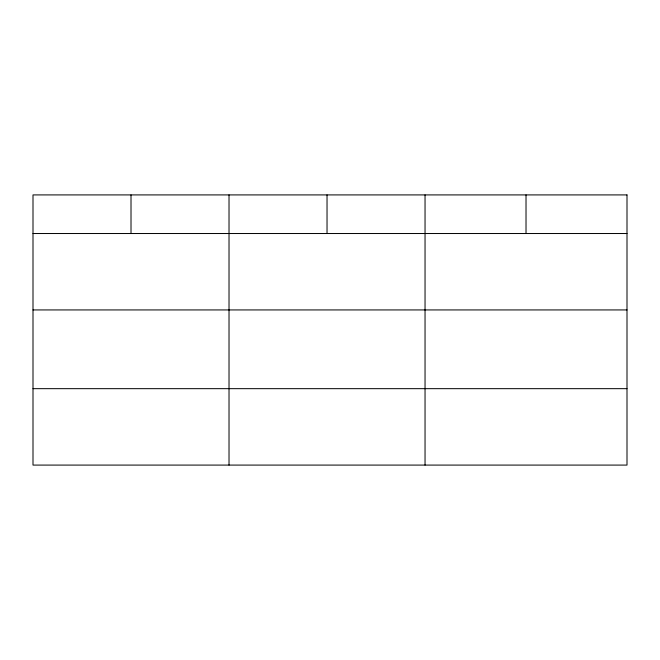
<?xml version="1.0" encoding="UTF-8"?>
<svg xmlns="http://www.w3.org/2000/svg" width="660" height="660" viewBox="0 0 660 660"><rect width="100%" height="100%" fill="white"/><g stroke="black" fill="none" stroke-linecap="round" stroke-linejoin="round"><path stroke-width="0.99" d="M33 233.524L627 233.524M33 309.936L627 309.936M33 388.666L627 388.666M526.02 194.914L526.02 233.524M425.04 194.914L425.04 465.085M327.03 194.914L327.03 233.524M229.02 194.914L229.02 465.085M131.01 194.914L131.01 233.524M627 194.914L33 194.914L33 465.085L627 465.085L627 194.914"/></g></svg>
